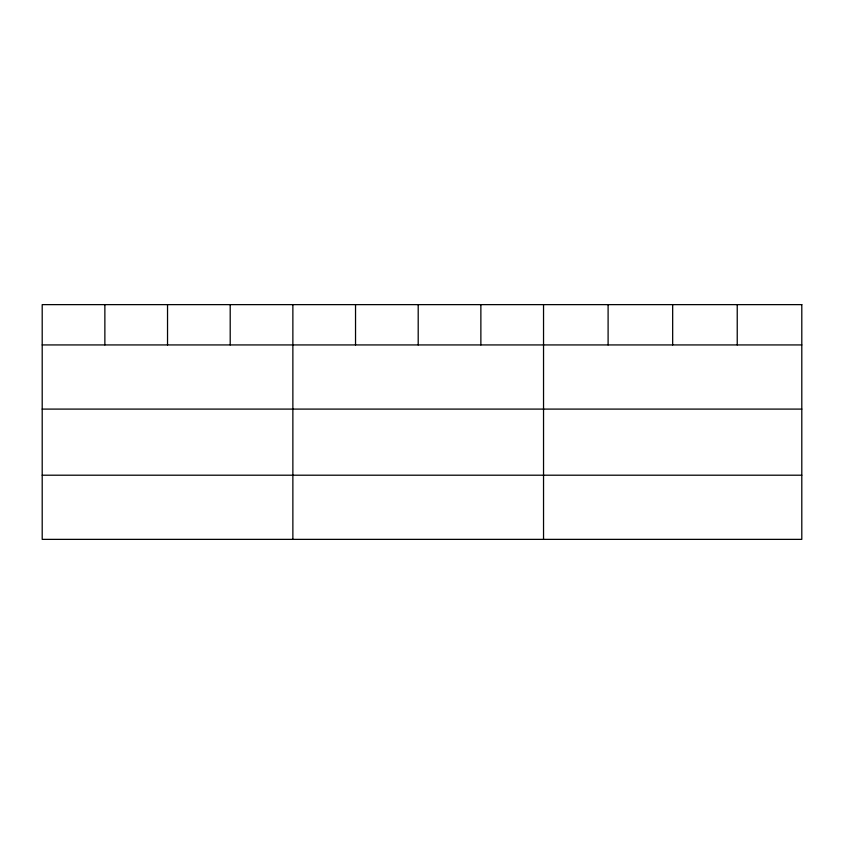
<?xml version="1.0" encoding="UTF-8"?>
<svg xmlns="http://www.w3.org/2000/svg" width="844" height="844" viewBox="0 0 844 844"><rect width="100%" height="100%" fill="white"/><g stroke="black" fill="none" stroke-linecap="round" stroke-linejoin="round"><path stroke-width="1.27" d="M42.2 344.932L801.8 344.932M42.2 409.097L801.8 409.097M42.2 475.204L801.8 475.204M737.234 304.631L737.234 344.932M672.668 304.631L672.668 344.932M608.102 304.631L608.102 344.932M543.536 304.631L543.536 539.369M480.869 304.631L480.869 344.932M418.202 304.631L418.202 344.932M355.535 304.631L355.535 344.932M292.868 304.631L292.868 539.369M230.201 304.631L230.201 344.932M167.534 304.631L167.534 344.932M104.867 304.631L104.867 344.932M801.8 304.631L42.2 304.631L42.2 539.369L801.8 539.369L801.8 304.631"/></g></svg>
